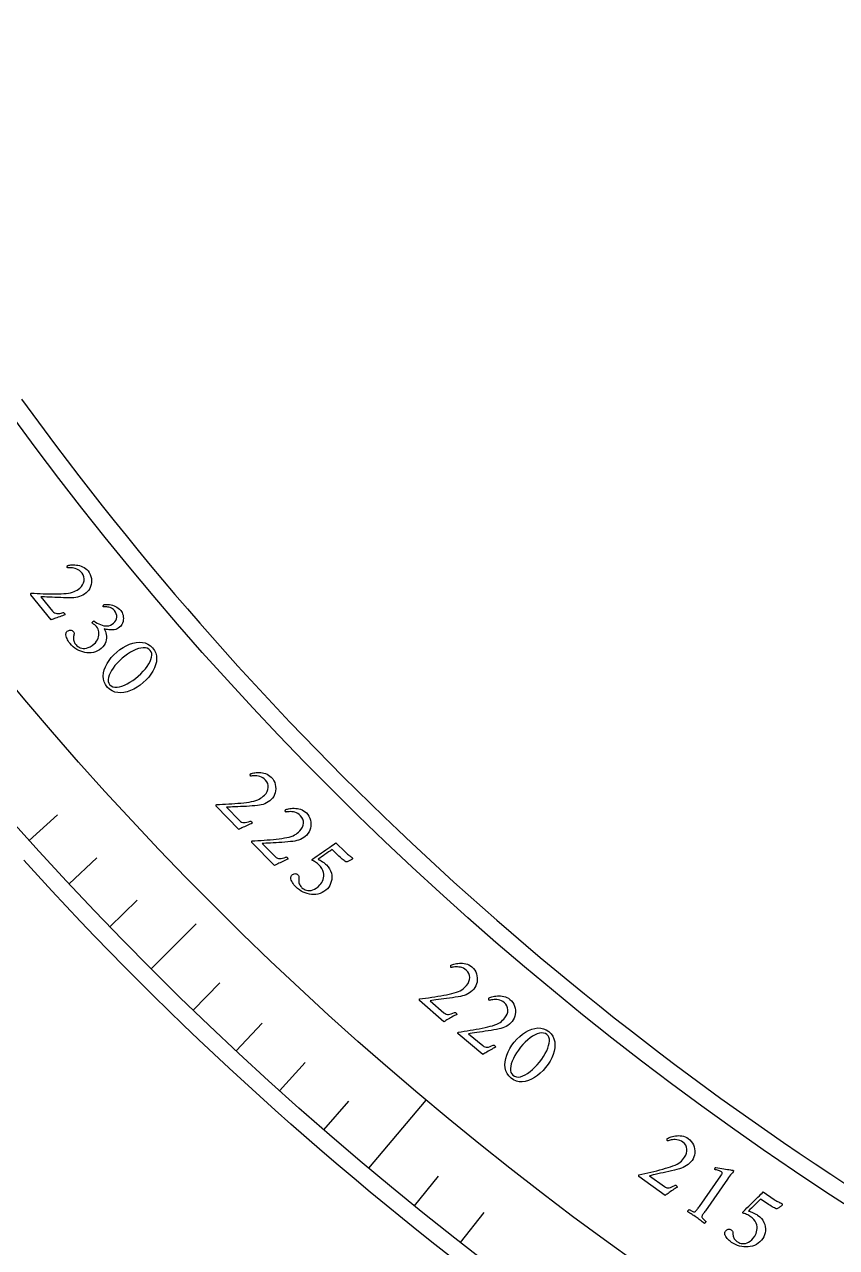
# Model space of a CAD drawing. Header units: millimetres. Extents: x -50 to 50, y -50 to 64.
# Drawn here: x -37.04 to -25.1, y -39.27 to -21.29 of the extents above; entities that cross this region are included whole.
import ezdxf

# ---------------------------------------------------------------- set-up
doc = ezdxf.new("R2010")
doc.units = ezdxf.units.MM
for name, color, linetype in [('CUT_INNER', 6, 'Continuous'), ('CUT_OUTER', 1, 'Continuous'), ('ENGRAVE', 7, 'Continuous'), ('ENGRAVE_FINE', 8, 'Continuous'), ('TEXT', 5, 'Continuous')]:
    doc.layers.add(name, color=color, linetype=linetype)

msp = doc.modelspace()

# ---------------------------------------------------------------- linework, layer by layer
at = {"layer": 'CUT_INNER'}
msp.add_lwpolyline([(-37.0784, -26.8003), (-36.9133, -27.0273), (-36.7467, -27.2532), (-36.5788, -27.4782), (-36.4095, -27.7021), (-36.2389, -27.925), (-36.0668, -28.1468), (-35.8935, -28.3676), (-35.7187, -28.5873), (-35.5426, -28.8059), (-35.3652, -29.0235), (-35.1865, -29.2399), (-35.0064, -29.4553), (-34.825, -29.6695), (-34.6423, -29.8827), (-34.4583, -30.0947), (-34.273, -30.3055), (-34.0864, -30.5152), (-33.8985, -30.7238), (-33.7094, -30.9312), (-33.5189, -31.1375), (-33.3272, -31.3426), (-33.1343, -31.5465), (-32.9401, -31.7492), (-32.7447, -31.9507), (-32.548, -32.151), (-32.3501, -32.3501), (-32.151, -32.548), (-31.9507, -32.7447), (-31.7492, -32.9401), (-31.5465, -33.1343), (-31.3426, -33.3272), (-31.1375, -33.5189), (-30.9312, -33.7094), (-30.7238, -33.8985), (-30.5152, -34.0864), (-30.3055, -34.273), (-30.0947, -34.4583), (-29.8827, -34.6423), (-29.6695, -34.825), (-29.4553, -35.0064), (-29.2399, -35.1865), (-29.0235, -35.3652), (-28.8059, -35.5426), (-28.5873, -35.7187), (-28.3676, -35.8935), (-28.1468, -36.0668), (-27.925, -36.2389), (-27.7021, -36.4095), (-27.4782, -36.5788), (-27.2532, -36.7467), (-27.0273, -36.9133), (-26.8003, -37.0784), (-26.5722, -37.2422), (-26.3432, -37.4045), (-26.1132, -37.5654), (-25.8822, -37.725), (-25.6503, -37.8831), (-25.4173, -38.0397), (-25.1835, -38.195), (-24.9486, -38.3488)], dxfattribs=at)
at = {"layer": 'CUT_OUTER'}
msp.add_lwpolyline([(-30.7616, -39.4173), (-31.0029, -39.2278), (-31.243, -39.0369), (-31.4819, -38.8444), (-31.7197, -38.6505), (-31.9562, -38.4552), (-32.1916, -38.2584), (-32.4257, -38.0601), (-32.6586, -37.8604), (-32.8903, -37.6593), (-33.1208, -37.4568), (-33.35, -37.2529), (-33.5779, -37.0476), (-33.8046, -36.8408), (-34.03, -36.6327), (-34.2542, -36.4232), (-34.477, -36.2124), (-34.6986, -36.0001), (-34.9188, -35.7865), (-35.1377, -35.5716), (-35.3553, -35.3553), (-35.5716, -35.1377), (-35.7865, -34.9188), (-36.0001, -34.6986), (-36.2124, -34.477), (-36.4232, -34.2542), (-36.6327, -34.03), (-36.8408, -33.8046), (-37.0476, -33.5779)], dxfattribs=at)
at = {"layer": 'ENGRAVE'}
for points in [[(-35.175, -35.175), (-34.5139, -34.5139)], [(-31.9755, -38.1069), (-31.1341, -37.1041)]]:
    msp.add_lwpolyline(points, dxfattribs=at)
for radius in [49.745, 48.436, 46.005]:
    msp.add_circle((0, 0), radius, dxfattribs=at)
at = {"layer": 'ENGRAVE_FINE'}
for points in [[(-36.9677, -33.2859), (-36.5508, -32.9105)], [(-36.3812, -33.926), (-35.9709, -33.5434)], [(-35.7836, -34.5558), (-35.38, -34.1661)], [(-34.5558, -35.7836), (-34.1661, -35.38)], [(-33.926, -36.3812), (-33.5434, -35.9709)], [(-33.2859, -36.9677), (-32.9105, -36.5508)], [(-32.6357, -37.543), (-32.2676, -37.1196)], [(-31.3055, -38.6591), (-30.9525, -38.2231)], [(-30.6261, -39.1996), (-30.2807, -38.7575)]]:
    msp.add_lwpolyline(points, dxfattribs=at)
at = {"layer": 'TEXT'}
for points in [[(-36.4404, -29.9722), (-36.4583, -29.9777), (-36.4772, -29.9838), (-36.497, -29.9905), (-36.5179, -29.9978), (-36.5389, -30.0053), (-36.559, -30.0125), (-36.5783, -30.0195), (-36.5968, -30.0263), (-36.6134, -30.0324), (-36.627, -30.0374), (-36.6376, -30.0414), (-36.6453, -30.0443), (-36.9448, -29.6752), (-36.9449, -29.6725), (-36.9447, -29.6695), (-36.9442, -29.6661), (-36.9434, -29.6624), (-36.9424, -29.6588), (-36.9413, -29.6559), (-36.9399, -29.6536), (-36.9383, -29.652), (-36.8948, -29.6542), (-36.8506, -29.6563), (-36.8056, -29.6581), (-36.7598, -29.6597), (-36.714, -29.6609), (-36.6688, -29.6617), (-36.6241, -29.662), (-36.58, -29.6618), (-36.5374, -29.6611), (-36.4971, -29.6597), (-36.4591, -29.6577), (-36.4234, -29.655), (-36.3883, -29.651), (-36.357, -29.6452), (-36.3296, -29.6377), (-36.3061, -29.6286), (-36.2847, -29.6178), (-36.2639, -29.6056), (-36.2436, -29.5919), (-36.2239, -29.5767), (-36.1995, -29.5534), (-36.1807, -29.5278), (-36.1674, -29.4999), (-36.1596, -29.4697), (-36.1577, -29.4391), (-36.1622, -29.41), (-36.173, -29.3825), (-36.1903, -29.3565), (-36.2079, -29.3372), (-36.2267, -29.321), (-36.2467, -29.3081), (-36.268, -29.2984), (-36.2894, -29.2911), (-36.3101, -29.2857), (-36.33, -29.282), (-36.3491, -29.2802), (-36.3665, -29.2795), (-36.3812, -29.2794), (-36.3932, -29.2797), (-36.4026, -29.2806), (-36.4048, -29.277), (-36.4062, -29.2726), (-36.4067, -29.2674), (-36.4064, -29.2614), (-36.4055, -29.2557), (-36.4045, -29.2512), (-36.4032, -29.248), (-36.4017, -29.2461), (-36.394, -29.2438), (-36.3836, -29.2415), (-36.3703, -29.2393), (-36.3541, -29.2371), (-36.3358, -29.2356), (-36.3162, -29.2352), (-36.2951, -29.2361), (-36.2726, -29.2381), (-36.2494, -29.2416), (-36.2264, -29.2468), (-36.2036, -29.2538), (-36.1809, -29.2626), (-36.1589, -29.2737), (-36.1384, -29.2875), (-36.1193, -29.3042), (-36.1017, -29.3237), (-36.0833, -29.3496), (-36.069, -29.3769), (-36.0587, -29.4057), (-36.0526, -29.436), (-36.0503, -29.4666), (-36.0515, -29.4967), (-36.0563, -29.526), (-36.0647, -29.5548), (-36.0764, -29.582), (-36.0913, -29.6068), (-36.1092, -29.6291), (-36.1304, -29.649), (-36.1536, -29.6663), (-36.1777, -29.6811), (-36.2029, -29.6933), (-36.229, -29.7029), (-36.2559, -29.7102), (-36.2833, -29.7155), (-36.3113, -29.7187), (-36.3398, -29.7199), (-36.3783, -29.7199), (-36.4184, -29.7195), (-36.4601, -29.7187), (-36.5033, -29.7174), (-36.5467, -29.7159), (-36.5889, -29.7142), (-36.6297, -29.7125), (-36.6692, -29.7107), (-36.7061, -29.7089), (-36.7391, -29.7073), (-36.7682, -29.706), (-36.7935, -29.7048), (-36.6219, -29.9161), (-36.6083, -29.9302), (-36.5934, -29.9407), (-36.5772, -29.9478), (-36.5597, -29.9513), (-36.5403, -29.9519), (-36.5185, -29.95), (-36.4944, -29.9456), (-36.4679, -29.9386), (-36.4638, -29.9378), (-36.4597, -29.9387), (-36.4557, -29.9411), (-36.4517, -29.9452), (-36.4502, -29.9472), (-36.4486, -29.95), (-36.4469, -29.9535), (-36.4449, -29.9578), (-36.4431, -29.9622), (-36.4418, -29.9661), (-36.4408, -29.9694), (-36.4404, -29.9722)], [(-35.621, -29.9058), (-35.6106, -29.9201), (-35.6016, -29.9368), (-35.5939, -29.9557), (-35.5876, -29.9769), (-35.5834, -29.9995), (-35.5819, -30.0225), (-35.5832, -30.0458), (-35.5872, -30.0696), (-35.5945, -30.0929), (-35.6059, -30.1146), (-35.6212, -30.1349), (-35.6406, -30.1537), (-35.6577, -30.1664), (-35.6758, -30.1765), (-35.695, -30.184), (-35.7153, -30.1888), (-35.736, -30.1915), (-35.7565, -30.1927), (-35.7766, -30.1922), (-35.7965, -30.1901), (-35.8155, -30.1871), (-35.833, -30.1838), (-35.8488, -30.1802), (-35.8631, -30.1762), (-35.8535, -30.194), (-35.8454, -30.2141), (-35.8389, -30.2363), (-35.8339, -30.2608), (-35.8312, -30.2866), (-35.8314, -30.3127), (-35.8347, -30.3392), (-35.8409, -30.3662), (-35.8509, -30.3926), (-35.8653, -30.4177), (-35.8842, -30.4414), (-35.9076, -30.4638), (-35.9348, -30.4845), (-35.9632, -30.5012), (-35.9928, -30.5139), (-36.0235, -30.5227), (-36.0549, -30.5279), (-36.0862, -30.5298), (-36.1175, -30.5285), (-36.1488, -30.524), (-36.1797, -30.5165), (-36.2098, -30.5062), (-36.239, -30.4933), (-36.2673, -30.4778), (-36.2943, -30.4598), (-36.3196, -30.44), (-36.343, -30.4181), (-36.3647, -30.3943), (-36.3734, -30.3831), (-36.3825, -30.37), (-36.3919, -30.3549), (-36.4016, -30.338), (-36.4107, -30.3202), (-36.4183, -30.3024), (-36.4244, -30.2845), (-36.4291, -30.2667), (-36.4289, -30.2625), (-36.4282, -30.2569), (-36.4268, -30.2498), (-36.4248, -30.2413), (-36.4219, -30.2325), (-36.4181, -30.2247), (-36.4131, -30.2179), (-36.4072, -30.2121), (-36.3957, -30.204), (-36.384, -30.1985), (-36.3718, -30.1956), (-36.3594, -30.1952), (-36.3475, -30.1971), (-36.3369, -30.2009), (-36.3277, -30.2067), (-36.3199, -30.2143), (-36.3124, -30.2254), (-36.308, -30.237), (-36.3066, -30.2493), (-36.3083, -30.2621), (-36.3112, -30.2751), (-36.3135, -30.2878), (-36.3154, -30.3001), (-36.3167, -30.3121), (-36.317, -30.3258), (-36.3156, -30.3393), (-36.3124, -30.3526), (-36.3075, -30.3657), (-36.3013, -30.3783), (-36.2944, -30.3902), (-36.2869, -30.4015), (-36.2786, -30.4121), (-36.2659, -30.4253), (-36.2512, -30.4369), (-36.2344, -30.447), (-36.2157, -30.4555), (-36.1952, -30.4616), (-36.1731, -30.4643), (-36.1494, -30.4638), (-36.1241, -30.46), (-36.0976, -30.4521), (-36.0701, -30.4392), (-36.0417, -30.4214), (-36.0122, -30.3986), (-35.9925, -30.3799), (-35.9761, -30.3598), (-35.9629, -30.3385), (-35.9531, -30.3158), (-35.9463, -30.2924), (-35.9424, -30.2691), (-35.9413, -30.2458), (-35.943, -30.2225), (-35.9475, -30.2), (-35.9548, -30.179), (-35.965, -30.1596), (-35.9779, -30.1418), (-35.9854, -30.1335), (-35.9936, -30.1257), (-36.0026, -30.1184), (-36.0123, -30.1115), (-36.0217, -30.1053), (-36.0299, -30.0997), (-36.0369, -30.0948), (-36.0426, -30.0906), (-36.0404, -30.084), (-36.0372, -30.0779), (-36.0329, -30.0723), (-36.0275, -30.0671), (-36.0239, -30.0643), (-36.0207, -30.0623), (-36.0177, -30.0609), (-36.015, -30.0603), (-35.9924, -30.0763), (-35.969, -30.0908), (-35.9449, -30.1037), (-35.92, -30.115), (-35.8948, -30.1241), (-35.8696, -30.1302), (-35.8446, -30.1333), (-35.8197, -30.1334), (-35.7951, -30.1298), (-35.7712, -30.1218), (-35.7478, -30.1094), (-35.7251, -30.0927), (-35.7066, -30.0741), (-35.6929, -30.0533), (-35.6839, -30.0305), (-35.6796, -30.0056), (-35.6803, -29.98), (-35.6861, -29.9555), (-35.697, -29.9318), (-35.7131, -29.9091), (-35.7274, -29.894), (-35.7427, -29.8816), (-35.7591, -29.8719), (-35.7765, -29.8648), (-35.794, -29.8598), (-35.8106, -29.8561), (-35.8263, -29.8538), (-35.8411, -29.8529), (-35.8542, -29.8526), (-35.8647, -29.8521), (-35.8728, -29.8515), (-35.8784, -29.8507), (-35.8797, -29.8482), (-35.8801, -29.8448), (-35.8795, -29.8408), (-35.878, -29.8359), (-35.8758, -29.8309), (-35.8731, -29.8264), (-35.87, -29.8225), (-35.8665, -29.8191), (-35.8471, -29.8175), (-35.827, -29.8171), (-35.8062, -29.818), (-35.7846, -29.8202), (-35.7627, -29.824), (-35.7409, -29.8295), (-35.7192, -29.8367), (-35.6977, -29.8458), (-35.6768, -29.857), (-35.657, -29.8707), (-35.6384, -29.887), (-35.621, -29.9058)], [(-35.1537, -30.4559), (-35.1265, -30.4929), (-35.1074, -30.532), (-35.0964, -30.5733), (-35.0935, -30.6167), (-35.0977, -30.6614), (-35.1083, -30.7063), (-35.1252, -30.7516), (-35.1484, -30.7971), (-35.1771, -30.8421), (-35.2103, -30.8854), (-35.2481, -30.927), (-35.2905, -30.967), (-35.3357, -31.0038), (-35.3821, -31.0358), (-35.4295, -31.0628), (-35.4781, -31.0851), (-35.5267, -31.1017), (-35.5742, -31.1122), (-35.6207, -31.1164), (-35.6661, -31.1144), (-35.7092, -31.1054), (-35.749, -31.0886), (-35.7854, -31.0641), (-35.8185, -31.0318), (-35.8449, -30.9954), (-35.8635, -30.9565), (-35.8742, -30.9149), (-35.8771, -30.8708), (-35.8729, -30.8253), (-35.8623, -30.7797), (-35.8454, -30.7338), (-35.8222, -30.6878), (-35.7935, -30.6427), (-35.7601, -30.5994), (-35.722, -30.558), (-35.6791, -30.5185), (-35.6334, -30.4823), (-35.5867, -30.4509), (-35.539, -30.4243), (-35.4903, -30.4026), (-35.4416, -30.3863), (-35.3942, -30.3763), (-35.348, -30.3725), (-35.303, -30.3749), (-35.2603, -30.3841), (-35.2212, -30.4007), (-35.1857, -30.4246), (-35.1537, -30.4559)], [(-35.1872, -30.494), (-35.2076, -30.4755), (-35.2316, -30.4628), (-35.2593, -30.4558), (-35.2906, -30.4546), (-35.3247, -30.4586), (-35.3607, -30.4673), (-35.3985, -30.4806), (-35.4382, -30.4986), (-35.4789, -30.5208), (-35.5196, -30.5466), (-35.5603, -30.5762), (-35.6011, -30.6094), (-35.6397, -30.6444), (-35.6748, -30.6801), (-35.7064, -30.7165), (-35.7345, -30.7536), (-35.7585, -30.7903), (-35.7777, -30.8257), (-35.7923, -30.8598), (-35.8022, -30.8924), (-35.8067, -30.9228), (-35.8052, -30.9499), (-35.7976, -30.9739), (-35.7841, -30.9946), (-35.7621, -31.0147), (-35.7367, -31.0284), (-35.7079, -31.0355), (-35.6757, -31.0362), (-35.6409, -31.0312), (-35.6044, -31.0213), (-35.5661, -31.0064), (-35.526, -30.9867), (-35.4852, -30.9628), (-35.4447, -30.9358), (-35.4043, -30.9056), (-35.3642, -30.8723), (-35.3255, -30.8368), (-35.2907, -30.801), (-35.2596, -30.765), (-35.2324, -30.7287), (-35.2094, -30.693), (-35.191, -30.6586), (-35.1773, -30.6255), (-35.1682, -30.5938), (-35.1643, -30.5642), (-35.1662, -30.5378), (-35.1738, -30.5144), (-35.1872, -30.494)], [(-33.6894, -33.0341), (-33.7068, -33.0412), (-33.7251, -33.0489), (-33.7443, -33.0573), (-33.7645, -33.0664), (-33.7847, -33.0757), (-33.8041, -33.0846), (-33.8228, -33.0933), (-33.8406, -33.1016), (-33.8566, -33.1091), (-33.8697, -33.1153), (-33.8799, -33.1202), (-33.8874, -33.1238), (-34.2179, -32.7822), (-34.2182, -32.7796), (-34.2182, -32.7765), (-34.2181, -32.7731), (-34.2176, -32.7694), (-34.2169, -32.7657), (-34.216, -32.7627), (-34.2148, -32.7603), (-34.2134, -32.7586), (-34.1699, -32.757), (-34.1257, -32.7551), (-34.0807, -32.753), (-34.035, -32.7506), (-33.9892, -32.7479), (-33.944, -32.7447), (-33.8995, -32.7411), (-33.8556, -32.7371), (-33.8132, -32.7327), (-33.7732, -32.7278), (-33.7355, -32.7225), (-33.7002, -32.7167), (-33.6656, -32.7096), (-33.6349, -32.7011), (-33.6083, -32.6913), (-33.5856, -32.6801), (-33.5653, -32.6675), (-33.5456, -32.6535), (-33.5266, -32.6381), (-33.5082, -32.6213), (-33.486, -32.5959), (-33.4695, -32.5688), (-33.4587, -32.5398), (-33.4535, -32.5091), (-33.4543, -32.4784), (-33.4613, -32.4498), (-33.4745, -32.4234), (-33.494, -32.399), (-33.5132, -32.3812), (-33.5334, -32.3668), (-33.5544, -32.3557), (-33.5764, -32.3478), (-33.5984, -32.3425), (-33.6195, -32.3389), (-33.6396, -32.337), (-33.6588, -32.3368), (-33.6762, -32.3377), (-33.6909, -32.3388), (-33.7028, -32.3402), (-33.7121, -32.3419), (-33.7146, -32.3385), (-33.7164, -32.3342), (-33.7173, -32.3291), (-33.7175, -32.3231), (-33.7172, -32.3173), (-33.7165, -32.3128), (-33.7155, -32.3095), (-33.7142, -32.3074), (-33.7068, -32.3044), (-33.6966, -32.3013), (-33.6835, -32.2979), (-33.6676, -32.2944), (-33.6495, -32.2912), (-33.6299, -32.2892), (-33.6089, -32.2881), (-33.5863, -32.2882), (-33.5629, -32.2897), (-33.5396, -32.2929), (-33.5162, -32.2979), (-33.4928, -32.3046), (-33.47, -32.3137), (-33.4483, -32.3258), (-33.4279, -32.3407), (-33.4086, -32.3586), (-33.388, -32.3828), (-33.3713, -32.4088), (-33.3586, -32.4365), (-33.3499, -32.4661), (-33.3449, -32.4965), (-33.3436, -32.5265), (-33.3458, -32.5562), (-33.3516, -32.5856), (-33.3609, -32.6137), (-33.3735, -32.6397), (-33.3895, -32.6635), (-33.4088, -32.6851), (-33.4304, -32.7044), (-33.4532, -32.7212), (-33.4772, -32.7356), (-33.5024, -32.7474), (-33.5285, -32.7571), (-33.5554, -32.7647), (-33.5829, -32.7704), (-33.6112, -32.774), (-33.6496, -32.7774), (-33.6896, -32.7805), (-33.7312, -32.7833), (-33.7744, -32.7858), (-33.8178, -32.7881), (-33.8599, -32.7901), (-33.9007, -32.7919), (-33.9402, -32.7935), (-33.9771, -32.795), (-34.0101, -32.7963), (-34.0393, -32.7975), (-34.0645, -32.7986), (-33.8751, -32.9941), (-33.8604, -33.0069), (-33.8447, -33.0161), (-33.8279, -33.0217), (-33.8101, -33.0238), (-33.7907, -33.0226), (-33.7692, -33.0188), (-33.7456, -33.0123), (-33.7198, -33.0031), (-33.7158, -33.002), (-33.7116, -33.0024), (-33.7074, -33.0045), (-33.703, -33.0082), (-33.7015, -33.0101), (-33.6996, -33.0127), (-33.6976, -33.0161), (-33.6952, -33.0202), (-33.6931, -33.0244), (-33.6914, -33.0281), (-33.6902, -33.0314), (-33.6894, -33.0341)], [(-33.1638, -33.5618), (-33.181, -33.5691), (-33.1992, -33.5772), (-33.2183, -33.5859), (-33.2383, -33.5953), (-33.2584, -33.6048), (-33.2777, -33.6141), (-33.2962, -33.623), (-33.3138, -33.6317), (-33.3297, -33.6395), (-33.3427, -33.6459), (-33.3529, -33.6509), (-33.3603, -33.6546), (-33.6961, -33.3183), (-33.6965, -33.3156), (-33.6966, -33.3126), (-33.6965, -33.3092), (-33.6961, -33.3054), (-33.6954, -33.3018), (-33.6946, -33.2987), (-33.6934, -33.2963), (-33.6921, -33.2945), (-33.6486, -33.2923), (-33.6044, -33.2897), (-33.5594, -33.2869), (-33.5137, -33.2838), (-33.468, -33.2803), (-33.4229, -33.2765), (-33.3785, -33.2722), (-33.3347, -33.2675), (-33.2923, -33.2623), (-33.2524, -33.2568), (-33.2148, -33.2509), (-33.1795, -33.2446), (-33.145, -33.2369), (-33.1145, -33.228), (-33.088, -33.2177), (-33.0656, -33.2062), (-33.0454, -33.1933), (-33.026, -33.179), (-33.0072, -33.1633), (-32.9891, -33.1461), (-32.9673, -33.1205), (-32.9512, -33.0931), (-32.9409, -33.0639), (-32.9362, -33.0331), (-32.9374, -33.0024), (-32.9449, -32.974), (-32.9585, -32.9477), (-32.9784, -32.9237), (-32.9979, -32.9062), (-33.0183, -32.8921), (-33.0395, -32.8813), (-33.0616, -32.8738), (-33.0837, -32.8688), (-33.1048, -32.8655), (-33.125, -32.864), (-33.1442, -32.8641), (-33.1615, -32.8652), (-33.1762, -32.8666), (-33.1881, -32.8682), (-33.1974, -32.87), (-33.1999, -32.8666), (-33.2017, -32.8624), (-33.2028, -32.8573), (-33.2031, -32.8513), (-33.2029, -32.8455), (-33.2023, -32.841), (-33.2013, -32.8376), (-33.2, -32.8355), (-33.1927, -32.8325), (-33.1825, -32.8292), (-33.1695, -32.8256), (-33.1536, -32.8218), (-33.1356, -32.8184), (-33.1161, -32.816), (-33.095, -32.8147), (-33.0724, -32.8143), (-33.049, -32.8154), (-33.0256, -32.8183), (-33.0022, -32.8229), (-32.9787, -32.8293), (-32.9557, -32.838), (-32.9339, -32.8497), (-32.9132, -32.8643), (-32.8936, -32.8819), (-32.8726, -32.9058), (-32.8556, -32.9315), (-32.8425, -32.9591), (-32.8333, -32.9885), (-32.8278, -33.0188), (-32.826, -33.0488), (-32.8277, -33.0785), (-32.8331, -33.108), (-32.8419, -33.1363), (-32.8541, -33.1624), (-32.8697, -33.1865), (-32.8887, -33.2084), (-32.91, -33.228), (-32.9325, -33.2452), (-32.9563, -33.2599), (-32.9812, -33.2722), (-33.0072, -33.2823), (-33.034, -33.2903), (-33.0615, -33.2964), (-33.0897, -33.3005), (-33.128, -33.3045), (-33.1679, -33.3082), (-33.2095, -33.3117), (-33.2526, -33.3149), (-33.296, -33.3178), (-33.338, -33.3205), (-33.3788, -33.323), (-33.4183, -33.3252), (-33.4552, -33.3272), (-33.4882, -33.3291), (-33.5173, -33.3307), (-33.5425, -33.3322), (-33.3501, -33.5247), (-33.3352, -33.5373), (-33.3193, -33.5462), (-33.3024, -33.5516), (-33.2846, -33.5533), (-33.2652, -33.5519), (-33.2438, -33.5478), (-33.2203, -33.5409), (-33.1947, -33.5312), (-33.1906, -33.5301), (-33.1865, -33.5305), (-33.1822, -33.5325), (-33.1778, -33.5361), (-33.1762, -33.538), (-33.1743, -33.5405), (-33.1722, -33.5439), (-33.1698, -33.5479), (-33.1676, -33.5521), (-33.1658, -33.5558), (-33.1646, -33.559), (-33.1638, -33.5618)], [(-32.599, -33.6448), (-32.5727, -33.6735), (-32.5518, -33.7032), (-32.5361, -33.7341), (-32.5258, -33.7662), (-32.5201, -33.7985), (-32.5183, -33.8304), (-32.5204, -33.8617), (-32.5265, -33.8925), (-32.5361, -33.9219), (-32.5488, -33.9489), (-32.5645, -33.9736), (-32.5833, -33.996), (-32.6082, -34.0193), (-32.6348, -34.0389), (-32.6629, -34.0546), (-32.6926, -34.0665), (-32.7232, -34.0749), (-32.7542, -34.0801), (-32.7854, -34.082), (-32.8171, -34.0807), (-32.8486, -34.0764), (-32.8795, -34.0693), (-32.9099, -34.0595), (-32.9397, -34.0469), (-32.9684, -34.0319), (-32.9955, -34.0147), (-33.0211, -33.9953), (-33.0451, -33.9738), (-33.0549, -33.9636), (-33.0653, -33.9515), (-33.0762, -33.9375), (-33.0876, -33.9217), (-33.0985, -33.9049), (-33.1079, -33.888), (-33.1158, -33.8709), (-33.1223, -33.8536), (-33.1226, -33.8494), (-33.1224, -33.8437), (-33.1217, -33.8365), (-33.1206, -33.8278), (-33.1187, -33.8189), (-33.1156, -33.8107), (-33.1114, -33.8034), (-33.1061, -33.797), (-33.0956, -33.7878), (-33.0844, -33.7811), (-33.0727, -33.7769), (-33.0603, -33.7753), (-33.0483, -33.776), (-33.0374, -33.7787), (-33.0277, -33.7834), (-33.0191, -33.7903), (-33.0105, -33.8005), (-33.0049, -33.8116), (-33.0023, -33.8237), (-33.0026, -33.8366), (-33.0041, -33.8498), (-33.0052, -33.8626), (-33.0058, -33.8751), (-33.0058, -33.8872), (-33.0047, -33.9008), (-33.0019, -33.9141), (-32.9974, -33.927), (-32.9911, -33.9395), (-32.9837, -33.9514), (-32.9756, -33.9626), (-32.967, -33.973), (-32.9577, -33.9827), (-32.9437, -33.9945), (-32.9278, -34.0046), (-32.9101, -34.0129), (-32.8906, -34.0194), (-32.8696, -34.0234), (-32.8473, -34.0238), (-32.8238, -34.0209), (-32.7991, -34.0145), (-32.7735, -34.0039), (-32.7475, -33.9882), (-32.721, -33.9676), (-32.6941, -33.9419), (-32.6799, -33.9252), (-32.6673, -33.9063), (-32.6564, -33.8852), (-32.6471, -33.8619), (-32.6404, -33.8371), (-32.6372, -33.8112), (-32.6375, -33.7844), (-32.6414, -33.7566), (-32.6498, -33.7284), (-32.664, -33.7004), (-32.6839, -33.6725), (-32.7095, -33.6448), (-32.7184, -33.6366), (-32.7293, -33.6277), (-32.7421, -33.618), (-32.7568, -33.6075), (-32.7716, -33.5977), (-32.7847, -33.5898), (-32.7962, -33.584), (-32.8059, -33.5801), (-32.8071, -33.5784), (-32.8077, -33.5762), (-32.8077, -33.5735), (-32.807, -33.5703), (-32.8059, -33.5669), (-32.8044, -33.5638), (-32.8025, -33.5609), (-32.8002, -33.5583), (-32.7679, -33.5362), (-32.7355, -33.514), (-32.7032, -33.4918), (-32.6708, -33.4697), (-32.6391, -33.4478), (-32.6084, -33.4268), (-32.5789, -33.4065), (-32.5504, -33.3869), (-32.5239, -33.3685), (-32.5, -33.3518), (-32.4789, -33.3367), (-32.4604, -33.3233), (-32.3178, -33.4617), (-32.3076, -33.4712), (-32.2972, -33.4806), (-32.2863, -33.4898), (-32.2751, -33.4989), (-32.2641, -33.5075), (-32.2539, -33.5152), (-32.2445, -33.522), (-32.2359, -33.5279), (-32.2288, -33.5327), (-32.2236, -33.5361), (-32.2206, -33.5381), (-32.2196, -33.5388), (-32.2186, -33.5425), (-32.2176, -33.546), (-32.2167, -33.5491), (-32.2159, -33.5519), (-32.2155, -33.5545), (-32.2157, -33.557), (-32.2167, -33.5592), (-32.2183, -33.5613), (-32.2205, -33.5632), (-32.2243, -33.5659), (-32.2298, -33.5694), (-32.2368, -33.5736), (-32.2449, -33.5782), (-32.2537, -33.5828), (-32.2632, -33.5873), (-32.2734, -33.5918), (-32.2838, -33.5958), (-32.294, -33.5991), (-32.3041, -33.6015), (-32.314, -33.6031), (-32.3255, -33.5941), (-32.3379, -33.5841), (-32.3513, -33.5731), (-32.3657, -33.5611), (-32.3811, -33.5479), (-32.3975, -33.5333), (-32.4149, -33.5172), (-32.4333, -33.4997), (-32.5148, -33.4207), (-32.5407, -33.4385), (-32.5668, -33.4566), (-32.5931, -33.4749), (-32.6194, -33.4934), (-32.6456, -33.5118), (-32.6713, -33.5295), (-32.6965, -33.5466), (-32.7212, -33.5631), (-32.7068, -33.5697), (-32.691, -33.5782), (-32.674, -33.5884), (-32.6558, -33.6005), (-32.6381, -33.613), (-32.6227, -33.6246), (-32.6097, -33.6352), (-32.599, -33.6448)], [(-30.6821, -35.8446), (-30.6988, -35.8532), (-30.7163, -35.8625), (-30.7348, -35.8725), (-30.7541, -35.8834), (-30.7734, -35.8943), (-30.792, -35.9049), (-30.8098, -35.9152), (-30.8268, -35.9251), (-30.8421, -35.9339), (-30.8546, -35.9413), (-30.8644, -35.947), (-30.8715, -35.9512), (-31.2305, -35.6398), (-31.231, -35.6371), (-31.2314, -35.6341), (-31.2315, -35.6307), (-31.2314, -35.6269), (-31.231, -35.6232), (-31.2303, -35.6202), (-31.2294, -35.6177), (-31.2282, -35.6158), (-31.1849, -35.6104), (-31.141, -35.6047), (-31.0964, -35.5987), (-31.051, -35.5924), (-31.0057, -35.5856), (-30.961, -35.5785), (-30.9169, -35.5711), (-30.8736, -35.5633), (-30.8317, -35.5551), (-30.7923, -35.5468), (-30.7552, -35.5382), (-30.7205, -35.5294), (-30.6866, -35.5193), (-30.6568, -35.5081), (-30.6312, -35.496), (-30.6096, -35.4829), (-30.5904, -35.4686), (-30.572, -35.453), (-30.5544, -35.4359), (-30.5376, -35.4176), (-30.5177, -35.3904), (-30.5036, -35.3619), (-30.4953, -35.3321), (-30.4929, -35.301), (-30.4963, -35.2705), (-30.5058, -35.2427), (-30.5213, -35.2175), (-30.5428, -35.1949), (-30.5635, -35.1789), (-30.5848, -35.1663), (-30.6068, -35.157), (-30.6294, -35.1511), (-30.6518, -35.1477), (-30.6731, -35.1459), (-30.6933, -35.1458), (-30.7124, -35.1473), (-30.7296, -35.1497), (-30.7442, -35.1521), (-30.756, -35.1545), (-30.765, -35.157), (-30.7678, -35.1538), (-30.7699, -35.1497), (-30.7714, -35.1447), (-30.7721, -35.1388), (-30.7723, -35.133), (-30.772, -35.1284), (-30.7713, -35.125), (-30.7701, -35.1228), (-30.763, -35.1192), (-30.7531, -35.1152), (-30.7404, -35.1107), (-30.7248, -35.1058), (-30.7071, -35.1011), (-30.6878, -35.0973), (-30.6669, -35.0945), (-30.6444, -35.0926), (-30.621, -35.092), (-30.5974, -35.0932), (-30.5737, -35.0961), (-30.5498, -35.1008), (-30.5263, -35.1079), (-30.5037, -35.118), (-30.482, -35.1311), (-30.4612, -35.1472), (-30.4386, -35.1695), (-30.4197, -35.1939), (-30.4047, -35.2205), (-30.3934, -35.2492), (-30.3858, -35.279), (-30.3818, -35.3088), (-30.3814, -35.3386), (-30.3847, -35.3684), (-30.3915, -35.3972), (-30.4018, -35.4242), (-30.4156, -35.4493), (-30.433, -35.4725), (-30.4528, -35.4936), (-30.474, -35.5123), (-30.4967, -35.5287), (-30.5207, -35.5428), (-30.5459, -35.5546), (-30.572, -35.5646), (-30.599, -35.5726), (-30.6269, -35.5787), (-30.6648, -35.5855), (-30.7044, -35.592), (-30.7456, -35.5984), (-30.7884, -35.6047), (-30.8314, -35.6107), (-30.8732, -35.6164), (-30.9137, -35.6218), (-30.9529, -35.6268), (-30.9895, -35.6315), (-31.0223, -35.6357), (-31.0513, -35.6394), (-31.0763, -35.6427), (-30.8706, -35.821), (-30.8548, -35.8324), (-30.8384, -35.8402), (-30.8212, -35.8444), (-30.8032, -35.8448), (-30.784, -35.842), (-30.7629, -35.8364), (-30.74, -35.8278), (-30.7151, -35.8164), (-30.7112, -35.8149), (-30.707, -35.815), (-30.7026, -35.8167), (-30.6979, -35.82), (-30.6962, -35.8218), (-30.6941, -35.8242), (-30.6918, -35.8274), (-30.6891, -35.8313), (-30.6866, -35.8353), (-30.6846, -35.8388), (-30.6831, -35.842), (-30.6821, -35.8446)], [(-30.1125, -36.3245), (-30.129, -36.3333), (-30.1464, -36.3429), (-30.1647, -36.3532), (-30.1838, -36.3643), (-30.203, -36.3756), (-30.2214, -36.3865), (-30.239, -36.3971), (-30.2559, -36.4072), (-30.271, -36.4163), (-30.2834, -36.4238), (-30.2931, -36.4297), (-30.3001, -36.434), (-30.664, -36.1283), (-30.6646, -36.1257), (-30.665, -36.1227), (-30.6651, -36.1193), (-30.6651, -36.1155), (-30.6648, -36.1118), (-30.6642, -36.1087), (-30.6633, -36.1062), (-30.6621, -36.1043), (-30.6189, -36.0983), (-30.5751, -36.0919), (-30.5306, -36.0852), (-30.4853, -36.0781), (-30.4401, -36.0706), (-30.3955, -36.0628), (-30.3516, -36.0547), (-30.3084, -36.0462), (-30.2666, -36.0374), (-30.2273, -36.0284), (-30.1904, -36.0192), (-30.1558, -36.0099), (-30.1221, -35.9992), (-30.0925, -35.9876), (-30.067, -35.9751), (-30.0456, -35.9617), (-30.0267, -35.9471), (-30.0086, -35.9311), (-29.9913, -35.9138), (-29.9747, -35.8952), (-29.9552, -35.8677), (-29.9416, -35.839), (-29.9338, -35.8091), (-29.9318, -35.7779), (-29.9357, -35.7475), (-29.9457, -35.7199), (-29.9615, -35.6949), (-29.9834, -35.6726), (-30.0044, -35.657), (-30.0259, -35.6447), (-30.048, -35.6358), (-30.0707, -35.6302), (-30.0931, -35.6272), (-30.1144, -35.6257), (-30.1347, -35.6259), (-30.1538, -35.6277), (-30.171, -35.6304), (-30.1854, -35.633), (-30.1972, -35.6356), (-30.2063, -35.6383), (-30.2091, -35.6351), (-30.2113, -35.631), (-30.2128, -35.626), (-30.2136, -35.6201), (-30.2139, -35.6143), (-30.2137, -35.6098), (-30.213, -35.6064), (-30.2119, -35.6042), (-30.2048, -35.6005), (-30.195, -35.5963), (-30.1823, -35.5916), (-30.1669, -35.5864), (-30.1492, -35.5814), (-30.1299, -35.5774), (-30.1091, -35.5742), (-30.0866, -35.5719), (-30.0632, -35.571), (-30.0397, -35.5718), (-30.0159, -35.5743), (-29.9919, -35.5787), (-29.9683, -35.5854), (-29.9455, -35.5951), (-29.9236, -35.6079), (-29.9026, -35.6236), (-29.8796, -35.6456), (-29.8604, -35.6697), (-29.8449, -35.6961), (-29.8332, -35.7246), (-29.8251, -35.7543), (-29.8207, -35.784), (-29.8198, -35.8138), (-29.8226, -35.8436), (-29.8289, -35.8725), (-29.8388, -35.8997), (-29.8523, -35.925), (-29.8692, -35.9485), (-29.8887, -35.9699), (-29.9097, -35.989), (-29.9321, -36.0057), (-29.9559, -36.0201), (-29.9809, -36.0324), (-30.0068, -36.0427), (-30.0337, -36.0512), (-30.0615, -36.0577), (-30.0993, -36.0651), (-30.1387, -36.0723), (-30.1798, -36.0793), (-30.2225, -36.0863), (-30.2654, -36.0929), (-30.3071, -36.0993), (-30.3475, -36.1053), (-30.3866, -36.111), (-30.4232, -36.1162), (-30.4559, -36.1209), (-30.4848, -36.1251), (-30.5098, -36.1288), (-30.3013, -36.3038), (-30.2854, -36.315), (-30.2688, -36.3225), (-30.2515, -36.3264), (-30.2336, -36.3266), (-30.2144, -36.3235), (-30.1934, -36.3175), (-30.1706, -36.3086), (-30.1459, -36.2968), (-30.142, -36.2952), (-30.1378, -36.2953), (-30.1334, -36.2969), (-30.1287, -36.3001), (-30.1269, -36.3018), (-30.1248, -36.3042), (-30.1224, -36.3074), (-30.1197, -36.3112), (-30.1171, -36.3152), (-30.115, -36.3187), (-30.1135, -36.3218), (-30.1125, -36.3245)], [(-29.331, -36.0975), (-29.2978, -36.1293), (-29.2723, -36.1645), (-29.2542, -36.2033), (-29.2438, -36.2455), (-29.2402, -36.2902), (-29.2428, -36.3363), (-29.2516, -36.3838), (-29.2666, -36.4327), (-29.287, -36.4819), (-29.3122, -36.5303), (-29.3422, -36.5779), (-29.377, -36.6247), (-29.4152, -36.6688), (-29.4552, -36.7083), (-29.4973, -36.7432), (-29.5412, -36.7735), (-29.5862, -36.7984), (-29.6312, -36.8169), (-29.6762, -36.8291), (-29.7213, -36.835), (-29.7653, -36.8337), (-29.8074, -36.824), (-29.8476, -36.8062), (-29.8857, -36.7802), (-29.9181, -36.7489), (-29.9431, -36.7138), (-29.9609, -36.6747), (-29.9714, -36.6318), (-29.9751, -36.5863), (-29.9727, -36.5395), (-29.964, -36.4914), (-29.9491, -36.4421), (-29.9287, -36.3927), (-29.9033, -36.3442), (-29.8729, -36.2968), (-29.8376, -36.2505), (-29.7989, -36.2069), (-29.7584, -36.1678), (-29.716, -36.1334), (-29.6718, -36.1035), (-29.6267, -36.0791), (-29.5817, -36.061), (-29.5368, -36.0492), (-29.4921, -36.0438), (-29.4485, -36.0454), (-29.4071, -36.0549), (-29.368, -36.0723), (-29.331, -36.0975)], [(-29.3574, -36.141), (-29.3807, -36.1263), (-29.4065, -36.1179), (-29.435, -36.1158), (-29.4661, -36.1201), (-29.499, -36.13), (-29.5329, -36.1448), (-29.5678, -36.1645), (-29.6038, -36.1891), (-29.64, -36.2179), (-29.6756, -36.2505), (-29.7106, -36.2866), (-29.745, -36.3265), (-29.7769, -36.3676), (-29.8052, -36.4089), (-29.83, -36.4502), (-29.8513, -36.4916), (-29.8685, -36.532), (-29.8814, -36.5702), (-29.8898, -36.6062), (-29.8939, -36.6401), (-29.893, -36.6707), (-29.8868, -36.6972), (-29.8752, -36.7195), (-29.8583, -36.7376), (-29.8332, -36.7536), (-29.8058, -36.7626), (-29.7762, -36.7647), (-29.7443, -36.7598), (-29.7109, -36.7488), (-29.6767, -36.7326), (-29.6415, -36.7114), (-29.6055, -36.6849), (-29.5695, -36.6544), (-29.5342, -36.6207), (-29.4997, -36.584), (-29.466, -36.5442), (-29.4341, -36.5025), (-29.406, -36.4612), (-29.3817, -36.4203), (-29.3611, -36.3799), (-29.3447, -36.3408), (-29.3326, -36.3037), (-29.3248, -36.2687), (-29.3213, -36.2359), (-29.3226, -36.2061), (-29.3291, -36.1804), (-29.3407, -36.1586), (-29.3574, -36.141)], [(-27.4413, -38.3823), (-27.4572, -38.3923), (-27.4738, -38.4031), (-27.4913, -38.4148), (-27.5096, -38.4272), (-27.5279, -38.4398), (-27.5455, -38.452), (-27.5623, -38.4638), (-27.5784, -38.4751), (-27.5929, -38.4853), (-27.6047, -38.4937), (-27.614, -38.5002), (-27.6206, -38.505), (-28.0054, -38.2261), (-28.0062, -38.2235), (-28.0068, -38.2205), (-28.0072, -38.2171), (-28.0074, -38.2133), (-28.0074, -38.2096), (-28.007, -38.2065), (-28.0063, -38.204), (-28.0052, -38.202), (-27.9626, -38.1929), (-27.9193, -38.1834), (-27.8754, -38.1735), (-27.8308, -38.1632), (-27.7862, -38.1525), (-27.7423, -38.1416), (-27.6991, -38.1303), (-27.6566, -38.1187), (-27.6156, -38.107), (-27.577, -38.0952), (-27.5408, -38.0834), (-27.507, -38.0716), (-27.4741, -38.0586), (-27.4454, -38.0449), (-27.4209, -38.0306), (-27.4005, -38.0157), (-27.3827, -37.9998), (-27.3658, -37.9826), (-27.3497, -37.9641), (-27.3346, -37.9443), (-27.3171, -37.9155), (-27.3055, -37.8859), (-27.2999, -37.8555), (-27.3001, -37.8243), (-27.3062, -37.7943), (-27.3181, -37.7673), (-27.3357, -37.7436), (-27.3591, -37.7229), (-27.3811, -37.7088), (-27.4035, -37.6981), (-27.4262, -37.6908), (-27.4492, -37.6869), (-27.4718, -37.6854), (-27.4932, -37.6855), (-27.5133, -37.6872), (-27.5322, -37.6903), (-27.5492, -37.6942), (-27.5635, -37.6978), (-27.575, -37.7013), (-27.5838, -37.7046), (-27.5869, -37.7016), (-27.5894, -37.6977), (-27.5912, -37.6929), (-27.5925, -37.687), (-27.5931, -37.6813), (-27.5933, -37.6767), (-27.5928, -37.6732), (-27.5919, -37.671), (-27.5851, -37.6668), (-27.5756, -37.6619), (-27.5633, -37.6563), (-27.5482, -37.6501), (-27.531, -37.6438), (-27.5121, -37.6384), (-27.4915, -37.6337), (-27.4692, -37.6299), (-27.446, -37.6272), (-27.4224, -37.6264), (-27.3985, -37.6272), (-27.3743, -37.6298), (-27.3503, -37.6348), (-27.3269, -37.6429), (-27.3041, -37.6541), (-27.282, -37.6683), (-27.2575, -37.6886), (-27.2366, -37.7113), (-27.2193, -37.7364), (-27.2056, -37.7641), (-27.1954, -37.7931), (-27.1888, -37.8224), (-27.1859, -37.852), (-27.1865, -37.882), (-27.1908, -37.9113), (-27.1987, -37.9391), (-27.2103, -37.9653), (-27.2255, -37.9899), (-27.2435, -38.0127), (-27.263, -38.0332), (-27.2841, -38.0515), (-27.3068, -38.0676), (-27.3309, -38.0816), (-27.356, -38.0938), (-27.3822, -38.1041), (-27.4095, -38.1126), (-27.4467, -38.1227), (-27.4855, -38.1327), (-27.526, -38.1426), (-27.5681, -38.1526), (-27.6104, -38.1623), (-27.6515, -38.1716), (-27.6914, -38.1805), (-27.73, -38.189), (-27.7661, -38.1968), (-27.7984, -38.2039), (-27.8269, -38.2101), (-27.8516, -38.2155), (-27.6311, -38.3752), (-27.6144, -38.3853), (-27.5973, -38.3916), (-27.5798, -38.3942), (-27.5619, -38.3931), (-27.543, -38.3887), (-27.5225, -38.3812), (-27.5004, -38.3706), (-27.4766, -38.3571), (-27.4728, -38.3553), (-27.4687, -38.355), (-27.4641, -38.3563), (-27.4592, -38.3592), (-27.4573, -38.3608), (-27.4551, -38.363), (-27.4524, -38.366), (-27.4494, -38.3696), (-27.4466, -38.3734), (-27.4442, -38.3768), (-27.4425, -38.3798), (-27.4413, -38.3823)], [(-27.1182, -38.6677), (-26.801, -38.2155), (-26.7936, -38.2041), (-26.788, -38.1942), (-26.7845, -38.1858), (-26.7828, -38.1787), (-26.783, -38.1726), (-26.785, -38.1669), (-26.7886, -38.1618), (-26.794, -38.1572), (-26.8014, -38.1528), (-26.8113, -38.1482), (-26.8237, -38.1435), (-26.8385, -38.1387), (-26.8536, -38.1342), (-26.8669, -38.1305), (-26.8784, -38.1274), (-26.8882, -38.1251), (-26.8896, -38.1178), (-26.8895, -38.1109), (-26.8879, -38.1045), (-26.8846, -38.0985), (-26.8846, -38.0984), (-26.8844, -38.0982), (-26.8842, -38.0979), (-26.8838, -38.0974), (-26.8822, -38.0954), (-26.8806, -38.0941), (-26.8791, -38.0933), (-26.8775, -38.0933), (-26.8477, -38.0988), (-26.8181, -38.1041), (-26.7887, -38.1092), (-26.7594, -38.114), (-26.7314, -38.1185), (-26.706, -38.1226), (-26.683, -38.1264), (-26.6625, -38.1298), (-26.6456, -38.1326), (-26.6334, -38.1348), (-26.6258, -38.1362), (-26.6229, -38.137), (-26.6207, -38.1386), (-26.6183, -38.1408), (-26.6171, -38.1436), (-26.6168, -38.147), (-26.6175, -38.151), (-26.6188, -38.155), (-26.62, -38.1587), (-26.6211, -38.1619), (-26.6221, -38.1648), (-26.6237, -38.1664), (-26.6282, -38.171), (-26.6357, -38.1788), (-26.6463, -38.1897), (-26.6591, -38.2039), (-26.6734, -38.2213), (-26.6892, -38.2421), (-26.7064, -38.2663), (-27.0298, -38.7296), (-27.0384, -38.742), (-27.0466, -38.754), (-27.0545, -38.7657), (-27.062, -38.777), (-27.0687, -38.7877), (-27.0742, -38.7979), (-27.0785, -38.8073), (-27.0816, -38.8161), (-27.0816, -38.8203), (-27.08, -38.8254), (-27.0766, -38.8315), (-27.0715, -38.8385), (-27.0654, -38.8459), (-27.0588, -38.8531), (-27.0518, -38.8601), (-27.0442, -38.8669), (-27.037, -38.873), (-27.0309, -38.8781), (-27.0258, -38.8821), (-27.0218, -38.8851), (-27.0221, -38.8889), (-27.0234, -38.8933), (-27.0257, -38.8983), (-27.0289, -38.904), (-27.0326, -38.9092), (-27.0364, -38.9132), (-27.0402, -38.9159), (-27.0441, -38.9172), (-27.0603, -38.9043), (-27.0758, -38.892), (-27.0907, -38.8802), (-27.1048, -38.869), (-27.119, -38.858), (-27.1339, -38.8468), (-27.1495, -38.8354), (-27.1658, -38.8238), (-27.1817, -38.8129), (-27.197, -38.8027), (-27.2117, -38.7932), (-27.2258, -38.7844), (-27.2401, -38.7756), (-27.2556, -38.7662), (-27.272, -38.7562), (-27.2896, -38.7455), (-27.2896, -38.7414), (-27.2884, -38.7369), (-27.286, -38.732), (-27.2823, -38.7267), (-27.2781, -38.7217), (-27.2742, -38.7179), (-27.2705, -38.7151), (-27.267, -38.7135), (-27.2629, -38.7163), (-27.2574, -38.7196), (-27.2505, -38.7237), (-27.2422, -38.7284), (-27.2333, -38.7331), (-27.2243, -38.7374), (-27.2153, -38.7411), (-27.2062, -38.7443), (-27.1979, -38.7466), (-27.1913, -38.7475), (-27.1863, -38.7471), (-27.1829, -38.7453), (-27.1756, -38.7394), (-27.1681, -38.7322), (-27.1603, -38.7236), (-27.1522, -38.7138), (-27.144, -38.7031), (-27.1355, -38.6918), (-27.1269, -38.68), (-27.1182, -38.6677)], [(-26.2614, -38.7945), (-26.2306, -38.8181), (-26.2047, -38.8437), (-26.184, -38.8714), (-26.1682, -38.9012), (-26.157, -38.9321), (-26.1497, -38.9632), (-26.1464, -38.9944), (-26.147, -39.0258), (-26.1513, -39.0564), (-26.1591, -39.0852), (-26.1703, -39.1123), (-26.1849, -39.1376), (-26.2054, -39.1649), (-26.2282, -39.1887), (-26.2531, -39.2091), (-26.2803, -39.226), (-26.309, -39.2396), (-26.3386, -39.25), (-26.3691, -39.2573), (-26.4004, -39.2615), (-26.4322, -39.2628), (-26.4639, -39.2612), (-26.4955, -39.2568), (-26.5271, -39.2496), (-26.558, -39.2397), (-26.5877, -39.2275), (-26.6162, -39.2129), (-26.6436, -39.1959), (-26.655, -39.1875), (-26.6673, -39.1774), (-26.6805, -39.1656), (-26.6945, -39.152), (-26.7081, -39.1373), (-26.7203, -39.1223), (-26.7311, -39.1068), (-26.7404, -39.0909), (-26.7415, -39.0868), (-26.7423, -39.0812), (-26.7429, -39.074), (-26.7433, -39.0653), (-26.743, -39.0561), (-26.7414, -39.0475), (-26.7385, -39.0396), (-26.7344, -39.0324), (-26.7256, -39.0215), (-26.7158, -39.0129), (-26.7049, -39.0068), (-26.6931, -39.0031), (-26.6811, -39.0016), (-26.6699, -39.0024), (-26.6595, -39.0054), (-26.6498, -39.0106), (-26.6396, -39.0192), (-26.6322, -39.0292), (-26.6275, -39.0406), (-26.6255, -39.0534), (-26.6248, -39.0667), (-26.6236, -39.0795), (-26.622, -39.0918), (-26.6199, -39.1037), (-26.6165, -39.117), (-26.6114, -39.1296), (-26.6047, -39.1415), (-26.5964, -39.1527), (-26.587, -39.1632), (-26.5771, -39.1728), (-26.5668, -39.1816), (-26.556, -39.1895), (-26.5401, -39.1987), (-26.5227, -39.2058), (-26.5039, -39.2109), (-26.4835, -39.214), (-26.4621, -39.2142), (-26.4401, -39.2108), (-26.4175, -39.2038), (-26.3942, -39.1933), (-26.3709, -39.1784), (-26.348, -39.1584), (-26.3255, -39.1335), (-26.3034, -39.1035), (-26.2923, -39.0846), (-26.2832, -39.0638), (-26.2761, -39.0411), (-26.271, -39.0166), (-26.2688, -38.9909), (-26.2701, -38.9649), (-26.2751, -38.9386), (-26.2837, -38.9119), (-26.2969, -38.8856), (-26.3158, -38.8605), (-26.3402, -38.8365), (-26.3702, -38.8136), (-26.3804, -38.8071), (-26.3927, -38.8002), (-26.407, -38.7929), (-26.4233, -38.7851), (-26.4396, -38.778), (-26.4539, -38.7725), (-26.4661, -38.7687), (-26.4764, -38.7666), (-26.4779, -38.7652), (-26.4788, -38.7631), (-26.4793, -38.7604), (-26.4792, -38.7571), (-26.4786, -38.7536), (-26.4777, -38.7503), (-26.4763, -38.7472), (-26.4746, -38.7442), (-26.4465, -38.7168), (-26.4185, -38.6893), (-26.3905, -38.6619), (-26.3626, -38.6344), (-26.3351, -38.6074), (-26.3085, -38.5813), (-26.283, -38.5562), (-26.2583, -38.532), (-26.2354, -38.5093), (-26.2148, -38.4887), (-26.1966, -38.4701), (-26.1808, -38.4537), (-26.0162, -38.5652), (-26.0046, -38.5728), (-25.9927, -38.5803), (-25.9804, -38.5875), (-25.9677, -38.5945), (-25.9554, -38.6011), (-25.944, -38.6069), (-25.9336, -38.6119), (-25.9241, -38.6162), (-25.9162, -38.6197), (-25.9106, -38.6221), (-25.9073, -38.6236), (-25.9061, -38.6241), (-25.9045, -38.6276), (-25.903, -38.6309), (-25.9016, -38.6338), (-25.9003, -38.6364), (-25.8994, -38.6389), (-25.8992, -38.6414), (-25.8997, -38.6438), (-25.9009, -38.6461), (-25.9028, -38.6484), (-25.9061, -38.6517), (-25.9109, -38.656), (-25.917, -38.6614), (-25.9242, -38.6674), (-25.9321, -38.6734), (-25.9407, -38.6795), (-25.9499, -38.6857), (-25.9595, -38.6915), (-25.969, -38.6964), (-25.9785, -38.7006), (-25.988, -38.7039), (-26.0008, -38.697), (-26.0148, -38.6893), (-26.0299, -38.6808), (-26.0462, -38.6715), (-26.0637, -38.6612), (-26.0824, -38.6496), (-26.1023, -38.6368), (-26.1234, -38.6227), (-26.2173, -38.5591), (-26.2398, -38.5811), (-26.2624, -38.6035), (-26.2851, -38.626), (-26.3078, -38.6489), (-26.3304, -38.6715), (-26.3526, -38.6934), (-26.3745, -38.7147), (-26.396, -38.7352), (-26.3805, -38.7392), (-26.3636, -38.7448), (-26.3451, -38.7519), (-26.325, -38.7606), (-26.3054, -38.7699), (-26.2882, -38.7786), (-26.2736, -38.7868), (-26.2614, -38.7945)]]:
    msp.add_lwpolyline(points, close=True, dxfattribs=at)

doc.saveas('drawing.dxf')
